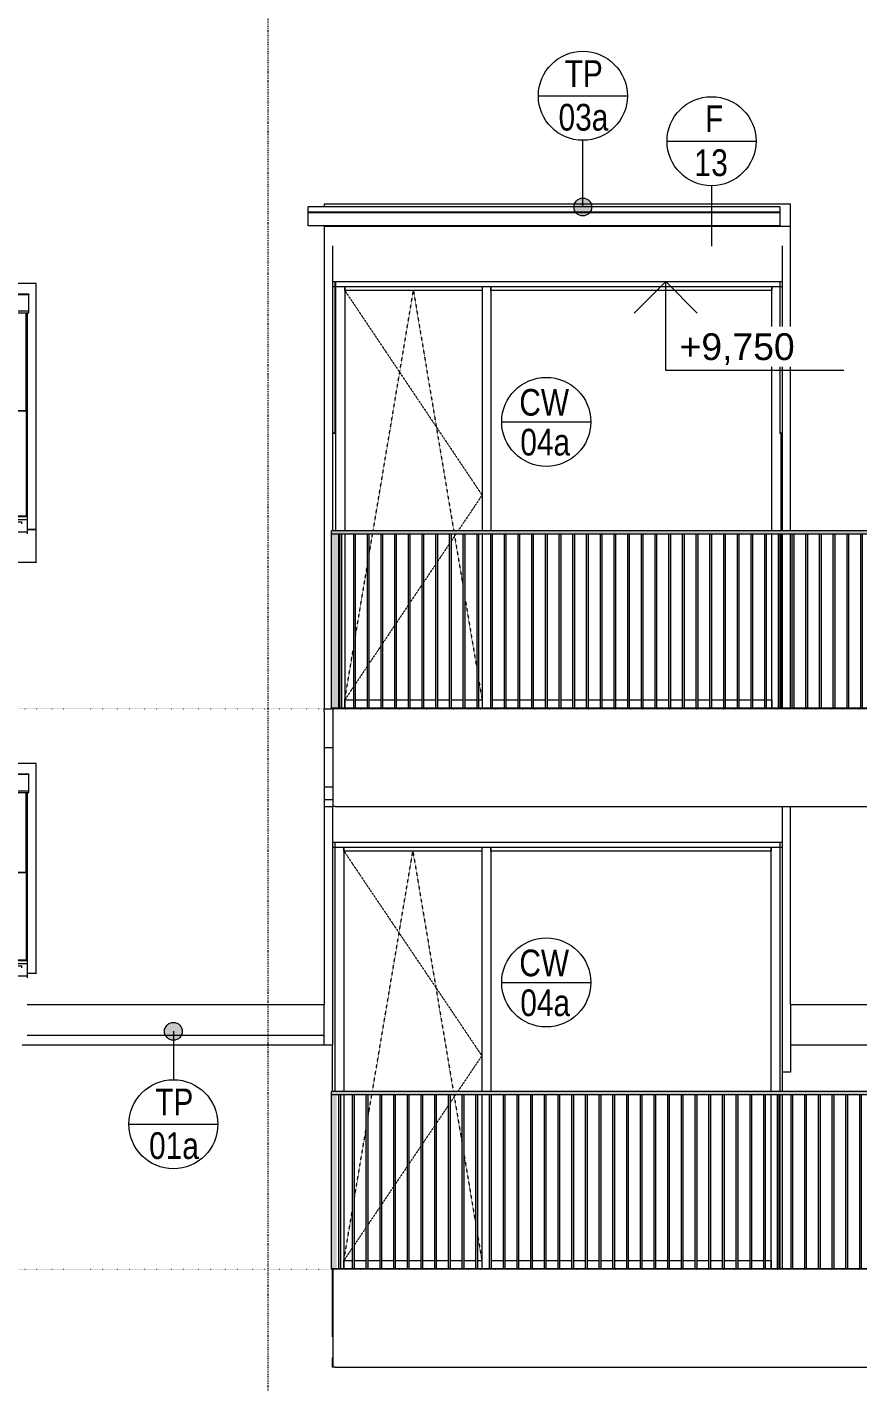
# Model space of a CAD drawing. Header units: millimetres. Extents: x -6736 to 224393, y -6260 to 72638.
# Drawn here: x 14845 to 19513, y 3567 to 11180 of the extents above; entities that cross this region are included whole.
import ezdxf

# ---------------------------------------------------------------- set-up
doc = ezdxf.new("R2010")
doc.units = ezdxf.units.MM
for name, pattern in [('HA_Dash_2mm-S1mm', [2, 1, -1]), ('HA_DashDot_10mm-S3mm', [10, 4, -3, 0, -3]), ('HA_Dot-S4mm', [4, 0, -4])]:
    doc.linetypes.add(name, pattern=pattern)
for name, color, linetype, lineweight in [('A-CLNG-____-OTLN', 9, 'Continuous', 9), ('A-DETL-____-THIN', 9, 'Continuous', 9), ('A-DOOR-____-OTLN', 9, 'Continuous', 9), ('A-FLOR-____-OTLN', 9, 'Continuous', 9), ('A-FLOR-HRAL-OTLN', 9, 'Continuous', 9), ('A-FLOR-LEVL-OTLN', 9, 'Continuous', 9), ('A-GENM-____-IDEN', 9, 'Continuous', 9), ('A-GENM-____-OTLN', 9, 'Continuous', 9), ('A-GLAZ-____-OTLN', 9, 'Continuous', 5), ('A-GLAZ-CURT-OTLN', 9, 'Continuous', 5), ('A-GLAZ-CWMG-OTLN', 9, 'Continuous', 5), ('A-ROOF-____-OTLN', 9, 'Continuous', 9), ('A-WALL-____-IDEN', 9, 'Continuous', 9), ('A-WALL-____-OTLN', 9, 'Continuous', 9), ('G-____-____-DIMS', 9, 'Continuous', 5), ('G-____-____-TEXT', 9, 'Continuous', 5), ('S-GRID-____-OTLN', 9, 'Continuous', 5)]:
    doc.layers.add(name, color=color, linetype=linetype, lineweight=lineweight)
doc.styles.add('Arial', font='arial.ttf', dxfattribs={"height": 150})
doc.styles.add('Arial_2', font='arial.ttf', dxfattribs={"width": 0.8, "height": 150})

# ---------------------------------------------------------------- blocks, each defined once
blk = doc.blocks.new('Railing - 40 x12 mm-V4-A_pohled jižní_DPS pohled')
at = {"layer": 'A-FLOR-HRAL-OTLN'}
blk.add_hatch(color=256, dxfattribs=at).paths.add_polyline_path([(12145, 4205), (12145, 5180), (12115.5, 5180), (12115.5, 4205)])
at = {"layer": 'A-FLOR-HRAL-OTLN', "color": 7}
blk.add_line((12145, 5180), (12145, 4205), dxfattribs=at)
blk = doc.blocks.new('Railing - 40 x12 mm-V2-A_pohled jižní_DPS pohled')
at = {"layer": 'A-FLOR-HRAL-OTLN'}
blk.add_hatch(color=256, dxfattribs=at).paths.add_polyline_path([(4409, 4205), (4409, 5180), (4397, 5180), (4397, 4205)])
at = {"layer": 'A-FLOR-HRAL-OTLN', "color": 7}
for p, q in [((4409, 5180), (4397, 5180)), ((4397, 5180), (4397, 4205)), ((4409, 4205), (4409, 5180)), ((4397, 4205), (4409, 4205))]:
    blk.add_line(p, q, dxfattribs=at)
blk = doc.blocks.new('Railing - 40 x12 mm-V5-A_pohled jižní_DPS pohled')
at = {"layer": 'A-FLOR-HRAL-OTLN'}
blk.add_hatch(color=256, dxfattribs=at).paths.add_polyline_path([(8484.5, 4205), (8484.5, 5180), (8455, 5180), (8455, 4205)])
at = {"layer": 'A-FLOR-HRAL-OTLN', "color": 7}
blk.add_line((8455, 4205), (8455, 5180), dxfattribs=at)
blk = doc.blocks.new('Railing - Railing-1473502-A_pohled jižní_DPS pohled')
at = {"layer": 'A-FLOR-HRAL-OTLN'}
blk.add_hatch(color=256, dxfattribs=at).paths.add_polyline_path([(20799.7, 4200), (20805, 4200), (20805, 4205), (16555, 4205), (16555, 4200), (20670.8, 4200)])
at = {"layer": 'A-FLOR-HRAL-OTLN', "color": 7}
for p, q in [((16555, 4200), (16555, 4205)), ((16555, 4205), (20805, 4205)), ((20805, 4200), (16555, 4200)), ((20805, 4200), (20805, 4205))]:
    blk.add_line(p, q, dxfattribs=at)
for name, p in [('Railing - 40 x12 mm-V5-A_pohled jižní_DPS pohled', (8100, 0)), ('Railing - 40 x12 mm-V2-A_pohled jižní_DPS pohled', (12198, 0)), ('Railing - 40 x12 mm-V2-A_pohled jižní_DPS pohled', (12275, 0)), ('Railing - 40 x12 mm-V2-A_pohled jižní_DPS pohled', (12352, 0)), ('Railing - 40 x12 mm-V2-A_pohled jižní_DPS pohled', (12429, 0)), ('Railing - 40 x12 mm-V2-A_pohled jižní_DPS pohled', (12506, 0)), ('Railing - 40 x12 mm-V2-A_pohled jižní_DPS pohled', (12583, 0)), ('Railing - 40 x12 mm-V2-A_pohled jižní_DPS pohled', (12660, 0)), ('Railing - 40 x12 mm-V2-A_pohled jižní_DPS pohled', (12737, 0)), ('Railing - 40 x12 mm-V2-A_pohled jižní_DPS pohled', (12814, 0)), ('Railing - 40 x12 mm-V2-A_pohled jižní_DPS pohled', (12891, 0)), ('Railing - 40 x12 mm-V2-A_pohled jižní_DPS pohled', (12968, 0)), ('Railing - 40 x12 mm-V2-A_pohled jižní_DPS pohled', (13045, 0)), ('Railing - 40 x12 mm-V2-A_pohled jižní_DPS pohled', (13122, 0)), ('Railing - 40 x12 mm-V2-A_pohled jižní_DPS pohled', (13199, 0)), ('Railing - 40 x12 mm-V2-A_pohled jižní_DPS pohled', (13276, 0)), ('Railing - 40 x12 mm-V2-A_pohled jižní_DPS pohled', (13353, 0)), ('Railing - 40 x12 mm-V2-A_pohled jižní_DPS pohled', (13430, 0)), ('Railing - 40 x12 mm-V2-A_pohled jižní_DPS pohled', (13507, 0)), ('Railing - 40 x12 mm-V2-A_pohled jižní_DPS pohled', (13584, 0)), ('Railing - 40 x12 mm-V2-A_pohled jižní_DPS pohled', (13661, 0)), ('Railing - 40 x12 mm-V2-A_pohled jižní_DPS pohled', (13738, 0)), ('Railing - 40 x12 mm-V2-A_pohled jižní_DPS pohled', (13815, 0)), ('Railing - 40 x12 mm-V2-A_pohled jižní_DPS pohled', (13892, 0)), ('Railing - 40 x12 mm-V2-A_pohled jižní_DPS pohled', (13969, 0)), ('Railing - 40 x12 mm-V2-A_pohled jižní_DPS pohled', (14046, 0)), ('Railing - 40 x12 mm-V2-A_pohled jižní_DPS pohled', (14123, 0)), ('Railing - 40 x12 mm-V2-A_pohled jižní_DPS pohled', (14200, 0)), ('Railing - 40 x12 mm-V2-A_pohled jižní_DPS pohled', (14277, 0)), ('Railing - 40 x12 mm-V2-A_pohled jižní_DPS pohled', (14354, 0)), ('Railing - 40 x12 mm-V2-A_pohled jižní_DPS pohled', (14431, 0)), ('Railing - 40 x12 mm-V2-A_pohled jižní_DPS pohled', (14508, 0)), ('Railing - 40 x12 mm-V2-A_pohled jižní_DPS pohled', (14585, 0)), ('Railing - 40 x12 mm-V2-A_pohled jižní_DPS pohled', (14662, 0)), ('Railing - 40 x12 mm-V2-A_pohled jižní_DPS pohled', (14739, 0)), ('Railing - 40 x12 mm-V2-A_pohled jižní_DPS pohled', (14816, 0)), ('Railing - 40 x12 mm-V2-A_pohled jižní_DPS pohled', (14893, 0)), ('Railing - 40 x12 mm-V2-A_pohled jižní_DPS pohled', (14970, 0)), ('Railing - 40 x12 mm-V2-A_pohled jižní_DPS pohled', (15047, 0)), ('Railing - 40 x12 mm-V2-A_pohled jižní_DPS pohled', (15124, 0)), ('Railing - 40 x12 mm-V2-A_pohled jižní_DPS pohled', (15201, 0)), ('Railing - 40 x12 mm-V2-A_pohled jižní_DPS pohled', (15278, 0)), ('Railing - 40 x12 mm-V2-A_pohled jižní_DPS pohled', (15355, 0)), ('Railing - 40 x12 mm-V2-A_pohled jižní_DPS pohled', (15432, 0)), ('Railing - 40 x12 mm-V2-A_pohled jižní_DPS pohled', (15509, 0)), ('Railing - 40 x12 mm-V2-A_pohled jižní_DPS pohled', (15586, 0)), ('Railing - 40 x12 mm-V2-A_pohled jižní_DPS pohled', (15663, 0)), ('Railing - 40 x12 mm-V2-A_pohled jižní_DPS pohled', (15740, 0)), ('Railing - 40 x12 mm-V2-A_pohled jižní_DPS pohled', (15817, 0)), ('Railing - 40 x12 mm-V2-A_pohled jižní_DPS pohled', (15894, 0)), ('Railing - 40 x12 mm-V2-A_pohled jižní_DPS pohled', (15971, 0)), ('Railing - 40 x12 mm-V2-A_pohled jižní_DPS pohled', (16048, 0)), ('Railing - 40 x12 mm-V2-A_pohled jižní_DPS pohled', (16125, 0)), ('Railing - 40 x12 mm-V2-A_pohled jižní_DPS pohled', (16202, 0)), ('Railing - 40 x12 mm-V2-A_pohled jižní_DPS pohled', (16279, 0)), ('Railing - 40 x12 mm-V2-A_pohled jižní_DPS pohled', (16356, 0)), ('Railing - 40 x12 mm-V4-A_pohled jižní_DPS pohled', (8660, 0))]:
    blk.add_blockref(name, p)
blk = doc.blocks.new('Top Rail Type - Top Rail_Internal_-1473526-A_pohled jižní_DPS pohled')
at = {"layer": 'A-FLOR-HRAL-OTLN'}
blk.add_hatch(color=256, dxfattribs=at).paths.add_polyline_path([(20670.8, 5180), (20805, 5180), (20805, 5200), (16555, 5200), (16555, 5180), (20412.9, 5180)])
at = {"layer": 'A-FLOR-HRAL-OTLN', "color": 7}
for p, q in [((16555, 5180), (16555, 5200)), ((20805, 5200), (16555, 5200)), ((20805, 5180), (16555, 5180)), ((20805, 5180), (20805, 5200))]:
    blk.add_line(p, q, dxfattribs=at)
blk = doc.blocks.new('Railing - 40 x12 mm-1473179-A_pohled jižní_DPS pohled')
at = {"layer": 'A-FLOR-HRAL-OTLN'}
blk.add_hatch(color=256, dxfattribs=at).paths.add_polyline_path([(4427.7, 4205), (4460, 4205), (4460, 5180), (4420, 5180), (4420, 4205)])
at = {"layer": 'A-FLOR-HRAL-OTLN', "color": 7}
for p, q in [((4420, 4205), (4420, 5180)), ((4460, 5180), (4460, 4205))]:
    blk.add_line(p, q, dxfattribs=at)
blk = doc.blocks.new('Railing - 40 x12 mm-V3-A_pohled jižní_DPS pohled')
at = {"layer": 'A-FLOR-HRAL-OTLN'}
blk.add_hatch(color=256, dxfattribs=at).paths.add_polyline_path([(690, 4205), (690, 5180), (650, 5180), (650, 4205), (689.2, 4205)])
at = {"layer": 'A-FLOR-HRAL-OTLN', "color": 7}
for p, q in [((650, 4205), (650, 5180)), ((690, 5180), (690, 4205))]:
    blk.add_line(p, q, dxfattribs=at)
blk = doc.blocks.new('Railing - Railing-1473673-A_pohled jižní_DPS pohled')
at = {"layer": 'A-FLOR-HRAL-OTLN'}
blk.add_hatch(color=256, dxfattribs=at).paths.add_polyline_path([(18350.3, 7350), (20740, 7350), (20740, 7355), (16555, 7355), (16555, 7350), (17834.7, 7350)])
at = {"layer": 'A-FLOR-HRAL-OTLN', "color": 7}
for p, q in [((16555, 7350), (16555, 7355)), ((16555, 7355), (20740, 7355)), ((20740, 7350), (16555, 7350)), ((20740, 7350), (20740, 7355))]:
    blk.add_line(p, q, dxfattribs=at)
for name, p in [('Railing - 40 x12 mm-V3-A_pohled jižní_DPS pohled', (15905, 3150)), ('Railing - 40 x12 mm-V2-A_pohled jižní_DPS pohled', (12204, 3150)), ('Railing - 40 x12 mm-V2-A_pohled jižní_DPS pohled', (12281, 3150)), ('Railing - 40 x12 mm-V2-A_pohled jižní_DPS pohled', (12358, 3150)), ('Railing - 40 x12 mm-V2-A_pohled jižní_DPS pohled', (12435, 3150)), ('Railing - 40 x12 mm-V2-A_pohled jižní_DPS pohled', (12512, 3150)), ('Railing - 40 x12 mm-V2-A_pohled jižní_DPS pohled', (12589, 3150)), ('Railing - 40 x12 mm-V2-A_pohled jižní_DPS pohled', (12666, 3150)), ('Railing - 40 x12 mm-V2-A_pohled jižní_DPS pohled', (12743, 3150)), ('Railing - 40 x12 mm-V2-A_pohled jižní_DPS pohled', (12820, 3150)), ('Railing - 40 x12 mm-V2-A_pohled jižní_DPS pohled', (12897, 3150)), ('Railing - 40 x12 mm-V2-A_pohled jižní_DPS pohled', (12974, 3150)), ('Railing - 40 x12 mm-V2-A_pohled jižní_DPS pohled', (13051, 3150)), ('Railing - 40 x12 mm-V2-A_pohled jižní_DPS pohled', (13128, 3150)), ('Railing - 40 x12 mm-V2-A_pohled jižní_DPS pohled', (13205, 3150)), ('Railing - 40 x12 mm-V2-A_pohled jižní_DPS pohled', (13282, 3150)), ('Railing - 40 x12 mm-V2-A_pohled jižní_DPS pohled', (13359, 3150)), ('Railing - 40 x12 mm-V2-A_pohled jižní_DPS pohled', (13436, 3150)), ('Railing - 40 x12 mm-V2-A_pohled jižní_DPS pohled', (13513, 3150)), ('Railing - 40 x12 mm-V2-A_pohled jižní_DPS pohled', (13590, 3150)), ('Railing - 40 x12 mm-V2-A_pohled jižní_DPS pohled', (13667, 3150)), ('Railing - 40 x12 mm-V2-A_pohled jižní_DPS pohled', (13744, 3150)), ('Railing - 40 x12 mm-V2-A_pohled jižní_DPS pohled', (13821, 3150)), ('Railing - 40 x12 mm-V2-A_pohled jižní_DPS pohled', (13898, 3150)), ('Railing - 40 x12 mm-V2-A_pohled jižní_DPS pohled', (13975, 3150)), ('Railing - 40 x12 mm-V2-A_pohled jižní_DPS pohled', (14052, 3150)), ('Railing - 40 x12 mm-V2-A_pohled jižní_DPS pohled', (14129, 3150)), ('Railing - 40 x12 mm-V2-A_pohled jižní_DPS pohled', (14206, 3150)), ('Railing - 40 x12 mm-V2-A_pohled jižní_DPS pohled', (14283, 3150)), ('Railing - 40 x12 mm-V2-A_pohled jižní_DPS pohled', (14360, 3150)), ('Railing - 40 x12 mm-V2-A_pohled jižní_DPS pohled', (14437, 3150)), ('Railing - 40 x12 mm-V2-A_pohled jižní_DPS pohled', (14514, 3150)), ('Railing - 40 x12 mm-V2-A_pohled jižní_DPS pohled', (14591, 3150)), ('Railing - 40 x12 mm-V2-A_pohled jižní_DPS pohled', (14668, 3150)), ('Railing - 40 x12 mm-V2-A_pohled jižní_DPS pohled', (14745, 3150)), ('Railing - 40 x12 mm-V2-A_pohled jižní_DPS pohled', (14822, 3150)), ('Railing - 40 x12 mm-V2-A_pohled jižní_DPS pohled', (14899, 3150)), ('Railing - 40 x12 mm-V2-A_pohled jižní_DPS pohled', (14976, 3150)), ('Railing - 40 x12 mm-V2-A_pohled jižní_DPS pohled', (15053, 3150)), ('Railing - 40 x12 mm-V2-A_pohled jižní_DPS pohled', (15130, 3150)), ('Railing - 40 x12 mm-V2-A_pohled jižní_DPS pohled', (15207, 3150)), ('Railing - 40 x12 mm-V2-A_pohled jižní_DPS pohled', (15284, 3150)), ('Railing - 40 x12 mm-V2-A_pohled jižní_DPS pohled', (15361, 3150)), ('Railing - 40 x12 mm-V2-A_pohled jižní_DPS pohled', (15438, 3150)), ('Railing - 40 x12 mm-V2-A_pohled jižní_DPS pohled', (15515, 3150)), ('Railing - 40 x12 mm-V2-A_pohled jižní_DPS pohled', (15592, 3150)), ('Railing - 40 x12 mm-V2-A_pohled jižní_DPS pohled', (15669, 3150)), ('Railing - 40 x12 mm-V2-A_pohled jižní_DPS pohled', (15746, 3150)), ('Railing - 40 x12 mm-V2-A_pohled jižní_DPS pohled', (15823, 3150)), ('Railing - 40 x12 mm-V2-A_pohled jižní_DPS pohled', (15900, 3150)), ('Railing - 40 x12 mm-V2-A_pohled jižní_DPS pohled', (15977, 3150)), ('Railing - 40 x12 mm-V2-A_pohled jižní_DPS pohled', (16054, 3150)), ('Railing - 40 x12 mm-V2-A_pohled jižní_DPS pohled', (16131, 3150)), ('Railing - 40 x12 mm-V2-A_pohled jižní_DPS pohled', (16208, 3150)), ('Railing - 40 x12 mm-V2-A_pohled jižní_DPS pohled', (16285, 3150)), ('Railing - 40 x12 mm-1473179-A_pohled jižní_DPS pohled', (16280, 3150))]:
    blk.add_blockref(name, p)
blk = doc.blocks.new('Top Rail Type - Top Rail_Internal_-1473718-A_pohled jižní_DPS pohled')
at = {"layer": 'A-FLOR-HRAL-OTLN'}
blk.add_hatch(color=256, dxfattribs=at).paths.add_polyline_path([(18866, 8330), (20740, 8330), (20740, 8350), (16555, 8350), (16555, 8330), (18350.3, 8330)])
at = {"layer": 'A-FLOR-HRAL-OTLN', "color": 7}
for p, q in [((16555, 8330), (16555, 8350)), ((20740, 8350), (16555, 8350)), ((20740, 8330), (16555, 8330)), ((20740, 8330), (20740, 8350))]:
    blk.add_line(p, q, dxfattribs=at)
blk = doc.blocks.new('Systémový panel - Sklo-1774810-A_pohled jižní_DPS pohled')
at = {"layer": 'A-GLAZ-CURT-OTLN', "color": 250}
for p, q in [((19030, 9700), (17451.3, 9700)), ((17451.3, 9700), (17451.3, 8350)), ((19030, 8350), (19030, 9700)), ((19030, 7400), (19030, 8330)), ((17460, 7400), (17525, 7400)), ((17537, 7400), (17602, 7400)), ((17614, 7400), (17679, 7400)), ((17691, 7400), (17756, 7400)), ((17768, 7400), (17833, 7400)), ((17845, 7400), (17910, 7400)), ((17922, 7400), (17987, 7400)), ((17999, 7400), (18064, 7400)), ((18076, 7400), (18141, 7400)), ((18153, 7400), (18218, 7400)), ((18230, 7400), (18295, 7400)), ((18307, 7400), (18372, 7400)), ((18384, 7400), (18449, 7400)), ((18461, 7400), (18526, 7400)), ((18538, 7400), (18603, 7400)), ((18615, 7400), (18680, 7400)), ((18692, 7400), (18757, 7400)), ((18769, 7400), (18834, 7400)), ((18846, 7400), (18911, 7400)), ((18923, 7400), (18988, 7400)), ((19000, 7400), (19030, 7400))]:
    blk.add_line(p, q, dxfattribs=at)
blk = doc.blocks.new('Obdélníková příčel - 50x70mm EXT-1774437-A_pohled jižní_DPS pohled')
at = {"layer": 'A-GLAZ-CWMG-OTLN', "color": 250}
for p, q in [((9655, 9700), (9655, 9720)), ((10426.2, 9700), (9655, 9700)), ((10426.2, 9720), (10426.2, 9700))]:
    blk.add_line(p, q, dxfattribs=at)
blk = doc.blocks.new('Obdélníková příčel - 50x70mm EXT-V11-A_pohled jižní_DPS pohled')
at = {"layer": 'A-GLAZ-CWMG-OTLN', "color": 250}
for p, q in [((17460, 7400), (17525, 7400)), ((17537, 7400), (17602, 7400)), ((17614, 7400), (17679, 7400)), ((17691, 7400), (17756, 7400)), ((17768, 7400), (17833, 7400)), ((17845, 7400), (17910, 7400)), ((17922, 7400), (17987, 7400)), ((17999, 7400), (18064, 7400)), ((18076, 7400), (18141, 7400)), ((18153, 7400), (18218, 7400)), ((18230, 7400), (18295, 7400)), ((18307, 7400), (18372, 7400)), ((18384, 7400), (18449, 7400)), ((18461, 7400), (18526, 7400)), ((18538, 7400), (18603, 7400)), ((18615, 7400), (18680, 7400)), ((18692, 7400), (18757, 7400)), ((18769, 7400), (18834, 7400)), ((18846, 7400), (18911, 7400)), ((18923, 7400), (18988, 7400)), ((19000, 7400), (19030, 7400)), ((19030, 7400), (19030, 7355))]:
    blk.add_line(p, q, dxfattribs=at)
blk = doc.blocks.new('Obdélníková příčel - 50x70mm EXT-1499828-A_pohled jižní_DPS pohled')
at = {"layer": 'A-GLAZ-CWMG-OTLN', "color": 250}
for p, q in [((9655, 9720), (9655, 8350)), ((9655, 8330), (9655, 7355))]:
    blk.add_line(p, q, dxfattribs=at)
blk = doc.blocks.new('Obdélníková příčel - 50x70mm EXT-1499829-A_pohled jižní_DPS pohled')
at = {"layer": 'A-GLAZ-CWMG-OTLN', "color": 250}
for p, q in [((12055, 8350), (12055, 9720)), ((12055, 7355), (12055, 8330))]:
    blk.add_line(p, q, dxfattribs=at)
blk = doc.blocks.new('ABMV_CW_Single_Swing_Generic - Ex_Glass_SKLOPNE-1774811-A_pohled jižní_DPS pohled')
at = {"layer": 'A-DOOR-____-OTLN', "color": 250, "linetype": 'HA_Dash_2mm-S1mm', "lineweight": 5}
for p, q in [((16630, 9700), (17401.3, 8550)), ((16789.3, 8350), (17015.6, 9700)), ((17015.6, 9700), (17242, 8350)), ((17401.3, 8550), (17267.1, 8350)), ((16767, 8217.1), (16785.9, 8330)), ((17253.7, 8330), (17229, 8293.1)), ((17245.3, 8330), (17294, 8039.8)), ((17217, 8275.2), (17152, 8178.3)), ((16690, 7757.9), (16755, 8145.5)), ((17140, 8160.4), (17075, 8063.5)), ((17063, 8045.6), (16998, 7948.7)), ((16986, 7930.8), (16921, 7833.9)), ((17306, 7968.2), (17371, 7580.5)), ((16909, 7816), (16844, 7719.1)), ((16832, 7701.2), (16767, 7604.3)), ((16630, 7400), (16678, 7686.3)), ((16755, 7586.4), (16690, 7489.5)), ((16678, 7471.6), (16630, 7400)), ((17383, 7509), (17401.3, 7400))]:
    blk.add_line(p, q, dxfattribs=at)
blk = doc.blocks.new('Obdélníková příčel - 50x70mm EXT-1774439-A_pohled jižní_DPS pohled')
at = {"layer": 'A-GLAZ-CWMG-OTLN', "color": 250}
for p, q in [((10476.2, 9700), (10476.2, 9720)), ((12055, 9700), (10476.2, 9700)), ((12055, 9720), (12055, 9700))]:
    blk.add_line(p, q, dxfattribs=at)
blk = doc.blocks.new('Obdélníková příčel - 50x70mm EXT-V12-A_pohled jižní_DPS pohled')
at = {"layer": 'A-GLAZ-CWMG-OTLN', "color": 250}
for p, q in [((16630, 7355), (16630, 7400)), ((16630, 7400), (16678, 7400)), ((16690, 7400), (16755, 7400)), ((16767, 7400), (16832, 7400)), ((16844, 7400), (16909, 7400)), ((16921, 7400), (16986, 7400)), ((16998, 7400), (17063, 7400)), ((17075, 7400), (17140, 7400)), ((17152, 7400), (17217, 7400)), ((17229, 7400), (17294, 7400)), ((17306, 7400), (17371, 7400)), ((17383, 7400), (17401.3, 7400)), ((17401.3, 7400), (17401.3, 7355))]:
    blk.add_line(p, q, dxfattribs=at)
blk = doc.blocks.new('Obdélníková příčel - 50x70mm EXT-V13-A_pohled jižní_DPS pohled')
at = {"layer": 'A-GLAZ-CWMG-OTLN', "color": 250}
for p, q in [((17401.3, 9720), (17401.3, 8350)), ((17451.3, 9720), (17451.3, 8350)), ((17401.3, 8330), (17401.3, 7355))]:
    blk.add_line(p, q, dxfattribs=at)
blk = doc.blocks.new('Systémový panel - Sklo-V18-A_pohled jižní_DPS pohled')
at = {"layer": 'A-GLAZ-CURT-OTLN', "color": 250}
for p, q in [((19025, 6550), (17450, 6550)), ((17450, 6550), (17450, 5200)), ((19025, 5200), (19025, 6550)), ((19025, 4250), (19025, 5180)), ((17454, 4250), (17519, 4250)), ((17531, 4250), (17596, 4250)), ((17608, 4250), (17673, 4250)), ((17685, 4250), (17750, 4250)), ((17762, 4250), (17827, 4250)), ((17839, 4250), (17904, 4250)), ((17916, 4250), (17981, 4250)), ((17993, 4250), (18058, 4250)), ((18070, 4250), (18135, 4250)), ((18147, 4250), (18212, 4250)), ((18224, 4250), (18289, 4250)), ((18301, 4250), (18366, 4250)), ((18378, 4250), (18443, 4250)), ((18455, 4250), (18520, 4250)), ((18532, 4250), (18597, 4250)), ((18609, 4250), (18674, 4250)), ((18686, 4250), (18751, 4250)), ((18763, 4250), (18828, 4250)), ((18840, 4250), (18905, 4250)), ((18917, 4250), (18982, 4250)), ((18994, 4250), (19025, 4250))]:
    blk.add_line(p, q, dxfattribs=at)
blk = doc.blocks.new('Obdélníková příčel - 50x70mm EXT-1499822-A_pohled jižní_DPS pohled')
at = {"layer": 'A-GLAZ-CWMG-OTLN', "color": 250}
for p, q in [((1980, 6550), (1980, 6570)), ((2755, 6550), (1980, 6550)), ((2755, 6570), (2755, 6550))]:
    blk.add_line(p, q, dxfattribs=at)
blk = doc.blocks.new('Obdélníková příčel - 50x70mm EXT-V19-A_pohled jižní_DPS pohled')
at = {"layer": 'A-GLAZ-CWMG-OTLN', "color": 250}
for p, q in [((17454, 4250), (17519, 4250)), ((17531, 4250), (17596, 4250)), ((17608, 4250), (17673, 4250)), ((17685, 4250), (17750, 4250)), ((17762, 4250), (17827, 4250)), ((17839, 4250), (17904, 4250)), ((17916, 4250), (17981, 4250)), ((17993, 4250), (18058, 4250)), ((18070, 4250), (18135, 4250)), ((18147, 4250), (18212, 4250)), ((18224, 4250), (18289, 4250)), ((18301, 4250), (18366, 4250)), ((18378, 4250), (18443, 4250)), ((18455, 4250), (18520, 4250)), ((18532, 4250), (18597, 4250)), ((18609, 4250), (18674, 4250)), ((18686, 4250), (18751, 4250)), ((18763, 4250), (18828, 4250)), ((18840, 4250), (18905, 4250)), ((18917, 4250), (18982, 4250)), ((18994, 4250), (19025, 4250)), ((19025, 4250), (19025, 4205))]:
    blk.add_line(p, q, dxfattribs=at)
blk = doc.blocks.new('ABMV_CW_Single_Swing_Generic - Ex_Glass_SKLOPNE-V20-A_pohled jižní_DPS pohled')
at = {"layer": 'A-DOOR-____-OTLN', "color": 250, "linetype": 'HA_Dash_2mm-S1mm', "lineweight": 5}
for p, q in [((16625, 6550), (17400, 5400)), ((16785.1, 5200), (17012.5, 6550)), ((17012.5, 6550), (17239.9, 5200)), ((17400, 5400), (17265.2, 5200)), ((16761, 5057.2), (16781.7, 5180)), ((17251.7, 5180), (17223, 5137.4)), ((17243.3, 5180), (17288, 4914.8)), ((17211, 5119.5), (17146, 5023.1)), ((16684, 4600.2), (16749, 4986)), ((17134, 5005.3), (17069, 4908.8)), ((17057, 4891), (16992, 4794.6)), ((17300, 4843.5), (17365, 4457.7)), ((16980, 4776.8), (16915, 4680.3)), ((16903, 4662.5), (16838, 4566.1)), ((16625, 4250), (16672, 4529)), ((16826, 4548.3), (16761, 4451.8)), ((16749, 4434), (16684, 4337.5)), ((17377, 4386.5), (17400, 4250)), ((16672, 4319.7), (16625, 4250))]:
    blk.add_line(p, q, dxfattribs=at)
blk = doc.blocks.new('Obdélníková příčel - 50x70mm EXT-1499865-A_pohled jižní_DPS pohled')
at = {"layer": 'A-GLAZ-CWMG-OTLN', "color": 250}
for p, q in [((2805, 6550), (2805, 6570)), ((4380, 6550), (2805, 6550)), ((4380, 6570), (4380, 6550))]:
    blk.add_line(p, q, dxfattribs=at)
blk = doc.blocks.new('Obdélníková příčel - 50x70mm EXT-V21-A_pohled jižní_DPS pohled')
at = {"layer": 'A-GLAZ-CWMG-OTLN', "color": 250}
for p, q in [((16625, 4205), (16625, 4250)), ((16625, 4250), (16672, 4250)), ((16684, 4250), (16749, 4250)), ((16761, 4250), (16826, 4250)), ((16838, 4250), (16903, 4250)), ((16915, 4250), (16980, 4250)), ((16992, 4250), (17057, 4250)), ((17069, 4250), (17134, 4250)), ((17146, 4250), (17211, 4250)), ((17223, 4250), (17288, 4250)), ((17300, 4250), (17365, 4250)), ((17377, 4250), (17400, 4250)), ((17400, 4250), (17400, 4205))]:
    blk.add_line(p, q, dxfattribs=at)
blk = doc.blocks.new('Roof-Windows_VELUX_GLL_1061 - PK08-1836255-A_pohled jižní_DPS pohled')
at = {"layer": 'A-GLAZ-____-OTLN', "color": 250}
for p, q in [((14896, 9738.9), (13854, 9738.9)), ((13854, 9738.9), (13854, 8357.3)), ((13895.9, 9676.3), (13895.9, 9679.5)), ((14854.1, 9679.5), (13895.9, 9679.5)), ((14854.1, 9676.3), (13895.9, 9676.3)), ((13895.9, 9676.3), (13895.9, 9583.4)), ((14854.1, 9679.5), (14854.1, 9676.3)), ((14854.1, 9583.4), (14854.1, 9676.3)), ((14896, 8357.3), (14896, 9738.9)), ((14854.1, 9583.4), (13895.9, 9583.4)), ((13895.9, 9583.4), (13895.9, 9575.2)), ((13895.9, 9575.2), (14854.1, 9575.2)), ((13904, 9575.2), (13904, 8446)), ((13910.4, 9574.5), (13910.4, 9024.5)), ((13993.6, 9033.9), (14370.2, 9575.2)), ((13993.6, 9024.5), (13993.6, 9574.5)), ((14756.4, 9033.9), (14379.8, 9575.2)), ((14756.4, 9574.5), (14756.4, 9024.5)), ((14839.6, 9024.5), (14839.6, 9574.5)), ((14846, 9575.2), (14846, 8446)), ((14854.1, 9575.2), (14854.1, 9583.4)), ((13910.4, 9024.5), (13993.6, 9024.5)), ((13910.4, 8431.1), (13910.4, 9024.5)), ((13993.6, 9024.5), (13910.4, 9024.5)), ((13993.6, 8431.1), (13993.6, 9024.5)), ((14363.2, 8446), (13993.6, 8992.7)), ((14386.8, 8446), (14756.4, 8992.7)), ((14756.4, 9024.5), (14839.6, 9024.5)), ((14756.4, 9024.5), (14756.4, 8431.1)), ((14839.6, 9024.5), (14756.4, 9024.5)), ((14839.6, 9024.5), (14839.6, 8431.1)), ((13904, 8434.6), (13904, 8446)), ((13910.4, 8446), (13904, 8446)), ((13904, 8427.2), (13904, 8434.6)), ((13904, 8410.9), (13904, 8427.2)), ((14846, 8427.2), (13904, 8427.2)), ((13904, 8401.8), (13904, 8410.9)), ((14846, 8410.9), (13904, 8410.9)), ((13904, 8401.8), (13904, 8388.1)), ((13904, 8346.6), (13904, 8388.4)), ((13993.6, 8431.1), (13910.4, 8431.1)), ((13993.6, 8430.6), (13910.4, 8430.6)), ((13937, 8401.8), (13937, 8388.1)), ((13937, 8399.8), (14813, 8399.8)), ((14756.4, 8446), (13993.6, 8446)), ((14839.6, 8431.1), (14756.4, 8431.1)), ((14839.6, 8430.6), (14756.4, 8430.6)), ((14813, 8401.8), (14813, 8388.1)), ((14846, 8446), (14839.6, 8446)), ((14846, 8446), (14846, 8434.6)), ((14846, 8434.6), (14846, 8427.2)), ((14846, 8427.2), (14846, 8410.9)), ((14846, 8410.9), (14846, 8401.8)), ((14846, 8401.8), (14846, 8388.1)), ((14846, 8388.4), (14846, 8346.6)), ((13854, 8357.3), (13904, 8357.3)), ((13904, 8357.3), (13854, 8357.3)), ((13854, 8357.3), (13854, 8172.9)), ((13904, 8343.3), (13904, 8346.6)), ((13904, 8333.1), (13904, 8343.5)), ((13904, 8343.3), (14846, 8343.3)), ((14846, 8357.3), (14896, 8357.3)), ((14896, 8357.3), (14846, 8357.3)), ((14846, 8346.6), (14846, 8343.3)), ((14846, 8343.5), (14846, 8333.1)), ((14896, 8172.9), (14896, 8357.3)), ((13854, 8172.9), (14896, 8172.9)), ((13854, 8171), (13854, 8172.9)), ((14896, 8171), (13854, 8171)), ((14896, 8172.9), (14896, 8171))]:
    blk.add_line(p, q, dxfattribs=at)
blk = doc.blocks.new('HA_GM_Gutter_Balcony - HA_GM_Gutter_Facade TP03-1709745-A_pohled jižní_DPS pohled')
at = {"layer": 'A-GENM-____-OTLN', "color": 7}
for p, q in [((16425, 10139.3), (16425, 10169.1)), ((19075, 10169.1), (16425, 10169.1)), ((16425, 10136.8), (16425, 10139.3)), ((19075, 10139.3), (16425, 10139.3)), ((16425, 10064.1), (16425, 10136.8)), ((19075, 10136.8), (16425, 10136.8)), ((19075, 10169.1), (19075, 10139.3)), ((19075, 10139.3), (19075, 10136.8)), ((19075, 10136.8), (19075, 10064.1)), ((19075, 10064.1), (16425, 10064.1))]:
    blk.add_line(p, q, dxfattribs=at)
blk = doc.blocks.new('Roof-Windows_VELUX_GLL_1061 - PK06-1841059-A_pohled jižní_DPS pohled')
at = {"layer": 'A-GLAZ-____-OTLN', "color": 250}
for p, q in [((14896, 7042.2), (13854, 7042.2)), ((13854, 7042.2), (13854, 5863.5)), ((14896, 5863.5), (14896, 7042.2)), ((13895.9, 6979.6), (13895.9, 6982.7)), ((14854.1, 6982.7), (13895.9, 6982.7)), ((14854.1, 6979.6), (13895.9, 6979.6)), ((13895.9, 6979.6), (13895.9, 6886.7)), ((14854.1, 6982.7), (14854.1, 6979.6)), ((14854.1, 6886.7), (14854.1, 6979.6)), ((14854.1, 6886.7), (13895.9, 6886.7)), ((13895.9, 6886.7), (13895.9, 6878.5)), ((13895.9, 6878.5), (14854.1, 6878.5)), ((13904, 6878.5), (13904, 5952.2)), ((13910.4, 6877.8), (13910.4, 6429.3)), ((13993.6, 6435), (14369.2, 6878.5)), ((13993.6, 6429.3), (13993.6, 6877.8)), ((14756.4, 6435), (14380.8, 6878.5)), ((14756.4, 6877.8), (14756.4, 6429.3)), ((14839.6, 6429.3), (14839.6, 6877.8)), ((14846, 6878.5), (14846, 5952.2)), ((14854.1, 6878.5), (14854.1, 6886.7)), ((13910.4, 6429.3), (13993.6, 6429.3)), ((13910.4, 5937.3), (13910.4, 6429.3)), ((13993.6, 6429.3), (13910.4, 6429.3)), ((13993.6, 5937.3), (13993.6, 6429.3)), ((14360.7, 5952.2), (13993.6, 6401.1)), ((14389.3, 5952.2), (14756.4, 6401.1)), ((14756.4, 6429.3), (14839.6, 6429.3)), ((14756.4, 6429.3), (14756.4, 5937.3)), ((14839.6, 6429.3), (14756.4, 6429.3)), ((14839.6, 6429.3), (14839.6, 5937.3)), ((13904, 5940.8), (13904, 5952.2)), ((13910.4, 5952.2), (13904, 5952.2)), ((13904, 5933.4), (13904, 5940.8)), ((14756.4, 5952.2), (13993.6, 5952.2)), ((14846, 5952.2), (14839.6, 5952.2)), ((14846, 5952.2), (14846, 5940.8)), ((14846, 5940.8), (14846, 5933.4)), ((13854, 5863.5), (13904, 5863.5)), ((13854, 5861.6), (13854, 5863.5)), ((13904, 5861.6), (13854, 5861.6)), ((13904, 5917.1), (13904, 5933.4)), ((14846, 5933.4), (13904, 5933.4)), ((13904, 5908), (13904, 5917.1)), ((14846, 5917.1), (13904, 5917.1)), ((13904, 5908), (13904, 5894.3)), ((13904, 5852.8), (13904, 5894.5)), ((13993.6, 5937.3), (13910.4, 5937.3)), ((13993.6, 5936.8), (13910.4, 5936.8)), ((13937, 5908), (13937, 5894.3)), ((13937, 5906), (14813, 5906)), ((14839.6, 5937.3), (14756.4, 5937.3)), ((14839.6, 5936.8), (14756.4, 5936.8)), ((14813, 5908), (14813, 5894.3)), ((14846, 5933.4), (14846, 5917.1)), ((14846, 5917.1), (14846, 5908)), ((14846, 5908), (14846, 5894.3)), ((14846, 5894.5), (14846, 5852.8)), ((14846, 5863.5), (14896, 5863.5)), ((14896, 5861.6), (14846, 5861.6)), ((14896, 5863.5), (14896, 5861.6)), ((13904, 5849.5), (13904, 5852.8)), ((13904, 5837.8), (13904, 5849.6)), ((13904, 5849.5), (14846, 5849.5)), ((14846, 5852.8), (14846, 5849.5)), ((14846, 5849.6), (14846, 5837.8))]:
    blk.add_line(p, q, dxfattribs=at)
blk = doc.blocks.new('TB_Porotherm KPVarioUNI_3000mm - TB_Porotherm KPVarioUNI_3000mm-V25-A_pohled jižní_DPS pohled')
at = {"layer": 'A-GENM-____-OTLN', "color": 7}
blk.add_line((19090, 9720), (16560, 9720), dxfattribs=at)
blk = doc.blocks.new('TB_Porotherm KPVarioUNI_3000mm - TB_Porotherm KPVarioUNI_3000mm-V27-A_pohled jižní_DPS pohled')
at = {"layer": 'A-GENM-____-OTLN', "color": 7}
for p, q in [((16515, 6840), (16565, 6840)), ((19090, 6570), (16560, 6570))]:
    blk.add_line(p, q, dxfattribs=at)
blk = doc.blocks.new('185-01_OBJEKT A_Central_rvt-1-A_pohled jižní_DPS pohled')
at = {"layer": 'A-CLNG-____-OTLN', "color": 7}
for p, q in [((16558.5, 3702), (16565, 3702)), ((16558.5, 3702), (16558.5, 3650)), ((16565, 3650), (16558.5, 3650))]:
    blk.add_line(p, q, dxfattribs=at)
at = {"layer": 'A-FLOR-____-OTLN', "color": 7}
for p, q in [((16515, 7350), (16555, 7350)), ((16515, 7334.3), (16515, 7350)), ((16565, 7130), (16515, 7130)), ((16565, 4070), (16560, 4070)), ((16560, 3850), (16565, 3850))]:
    blk.add_line(p, q, dxfattribs=at)
at = {"layer": 'A-ROOF-____-OTLN', "color": 7}
for p, q in [((16515, 10185.7), (16515, 10169.1)), ((19135, 10185.7), (16515, 10185.7)), ((19135, 8350), (19135, 10185.7)), ((16515, 10064.1), (16515, 7350)), ((16575, 8898.5), (16575, 9750)), ((19075, 9750), (19075, 8898.5)), ((16560, 8898.5), (16575, 8898.5)), ((19075, 8898.5), (19090, 8898.5)), ((19135, 7355), (19135, 8330)), ((16515, 7334.3), (16515, 5688)), ((19135, 5688), (19135, 6800)), ((14845, 5688), (16515, 5688)), ((19135, 5688), (21755, 5688)), ((14845, 5515), (16515, 5515))]:
    blk.add_line(p, q, dxfattribs=at)
at = {"layer": 'A-WALL-____-OTLN', "color": 7}
for p, q in [((19135, 10060), (16515, 10060)), ((16560, 9950), (16560, 8350)), ((19090, 8350), (19090, 9950)), ((16560, 9750), (19090, 9750)), ((16575, 9750), (16575, 8898.5)), ((16580, 8350), (16580, 9750)), ((16575, 8898.5), (16560, 8898.5)), ((19080, 8898.5), (19080, 8350)), ((19090, 8898.5), (19080, 8898.5)), ((19080, 8330), (19080, 7355)), ((19090, 7355), (19090, 8330)), ((16565, 6800), (16565, 7350)), ((16565, 6910), (16515, 6910)), ((16515, 6800), (16560, 6800)), ((16565, 6800), (16560, 6800)), ((16560, 6800), (16560, 5459.2)), ((16575, 6800), (16565, 6800)), ((16575, 6800), (20730, 6800)), ((19090, 5308), (19090, 6800)), ((16560, 6600), (19090, 6600)), ((16575, 5200), (16575, 6600)), ((19075, 6600), (19075, 5200)), ((16515, 5459.2), (16515, 5688)), ((19135, 5688), (19135, 5459.2)), ((14845, 5515), (16515, 5515)), ((16560, 5459.2), (14817.9, 5459.2)), ((16560, 5200), (16560, 5459.2)), ((21787.6, 5459.2), (19135, 5459.2)), ((19135, 5459.2), (19135, 5308)), ((19090, 5200), (19090, 5308)), ((19135, 5308), (19090, 5308)), ((19075, 5180), (19075, 4205)), ((19090, 4205), (19090, 5180)), ((16560, 3820), (16560, 4200)), ((16565, 3650), (16565, 4200)), ((16565, 3820), (16560, 3820)), ((16575, 3650), (16565, 3650)), ((16575, 3650), (20795.7, 3650))]:
    blk.add_line(p, q, dxfattribs=at)
at = {"layer": 'A-DOOR-____-OTLN', "lineweight": 9}
for name in ['ABMV_CW_Single_Swing_Generic - Ex_Glass_SKLOPNE-1774811-A_pohled jižní_DPS pohled', 'ABMV_CW_Single_Swing_Generic - Ex_Glass_SKLOPNE-V20-A_pohled jižní_DPS pohled']:
    blk.add_blockref(name, (0, 0), dxfattribs=at)
at = {"layer": 'A-FLOR-HRAL-OTLN', "lineweight": 9}
for name in ['Top Rail Type - Top Rail_Internal_-1473718-A_pohled jižní_DPS pohled', 'Railing - Railing-1473673-A_pohled jižní_DPS pohled', 'Top Rail Type - Top Rail_Internal_-1473526-A_pohled jižní_DPS pohled', 'Railing - Railing-1473502-A_pohled jižní_DPS pohled']:
    blk.add_blockref(name, (0, 0), dxfattribs=at)
at = {"layer": 'A-GENM-____-OTLN', "lineweight": 9}
for name in ['HA_GM_Gutter_Balcony - HA_GM_Gutter_Facade TP03-1709745-A_pohled jižní_DPS pohled', 'TB_Porotherm KPVarioUNI_3000mm - TB_Porotherm KPVarioUNI_3000mm-V25-A_pohled jižní_DPS pohled', 'TB_Porotherm KPVarioUNI_3000mm - TB_Porotherm KPVarioUNI_3000mm-V27-A_pohled jižní_DPS pohled']:
    blk.add_blockref(name, (0, 0), dxfattribs=at)
at = {"layer": 'A-GLAZ-____-OTLN', "lineweight": 9}
for name in ['Roof-Windows_VELUX_GLL_1061 - PK08-1836255-A_pohled jižní_DPS pohled', 'Roof-Windows_VELUX_GLL_1061 - PK06-1841059-A_pohled jižní_DPS pohled']:
    blk.add_blockref(name, (0, 0), dxfattribs=at)
at = {"layer": 'A-GLAZ-CURT-OTLN', "lineweight": 9}
for name in ['Systémový panel - Sklo-1774810-A_pohled jižní_DPS pohled', 'Systémový panel - Sklo-V18-A_pohled jižní_DPS pohled']:
    blk.add_blockref(name, (0, 0), dxfattribs=at)
at = {"layer": 'A-GLAZ-CWMG-OTLN', "lineweight": 9}
for name, p in [('Obdélníková příčel - 50x70mm EXT-1774437-A_pohled jižní_DPS pohled', (6975, 0)), ('Obdélníková příčel - 50x70mm EXT-1499828-A_pohled jižní_DPS pohled', (6975, 0)), ('Obdélníková příčel - 50x70mm EXT-V13-A_pohled jižní_DPS pohled', (0, 0)), ('Obdélníková příčel - 50x70mm EXT-1774439-A_pohled jižní_DPS pohled', (6975, 0)), ('Obdélníková příčel - 50x70mm EXT-1499829-A_pohled jižní_DPS pohled', (6975, 0)), ('Obdélníková příčel - 50x70mm EXT-V12-A_pohled jižní_DPS pohled', (0, 0)), ('Obdélníková příčel - 50x70mm EXT-V11-A_pohled jižní_DPS pohled', (0, 0)), ('Obdélníková příčel - 50x70mm EXT-1499822-A_pohled jižní_DPS pohled', (14645, 0)), ('Obdélníková příčel - 50x70mm EXT-1499828-A_pohled jižní_DPS pohled', (6970, -3150)), ('Obdélníková příčel - 50x70mm EXT-V13-A_pohled jižní_DPS pohled', (-1.3, -3150)), ('Obdélníková příčel - 50x70mm EXT-1499865-A_pohled jižní_DPS pohled', (14645, 0)), ('Obdélníková příčel - 50x70mm EXT-1499829-A_pohled jižní_DPS pohled', (6970, -3150)), ('Obdélníková příčel - 50x70mm EXT-V21-A_pohled jižní_DPS pohled', (0, 0)), ('Obdélníková příčel - 50x70mm EXT-V19-A_pohled jižní_DPS pohled', (0, 0))]:
    blk.add_blockref(name, p, dxfattribs=at)
blk = doc.blocks.new('HA_TAG_GM_Products - Generic-588599-A_pohled jižní_DPS pohled')
at = {"layer": 'A-GENM-____-IDEN'}
blk.add_line((10117.5, 10793.7), (10617.5, 10793.7), dxfattribs=at)
blk.add_circle((10367.5, 10793.7), 250, dxfattribs=at)
blk = doc.blocks.new('Spot Elevations - Flipped-794089-A_pohled jižní_DPS pohled')
at = {"layer": 'G-____-____-DIMS', "lineweight": 9}
for p, q in [((18256.4, 9573.2), (18433.1, 9750)), ((18433.1, 9750), (18609.9, 9573.2)), ((18433.1, 9250), (18433.1, 9750)), ((19433.1, 9250), (18433.1, 9250))]:
    blk.add_line(p, q, dxfattribs=at)
blk = doc.blocks.new('HA_TAG_cWA - Default-922888-A_pohled jižní_DPS pohled')
at = {"layer": 'A-WALL-____-IDEN'}
blk.add_line((2878, 5811.8), (3378, 5811.8), dxfattribs=at)
blk.add_circle((3128, 5811.8), 250, dxfattribs=at)

msp = doc.modelspace()

# ---------------------------------------------------------------- hatches: boundary and pattern name
at = {"layer": 'A-GENM-____-IDEN'}
h = msp.add_hatch(color=256, dxfattribs=at)
edge = h.paths.add_edge_path()
edge.add_arc((17967.5, 10169.1), 50, 0, 360)
h = msp.add_hatch(color=256, dxfattribs=at)
edge = h.paths.add_edge_path()
edge.add_arc((15666.9, 5537.3), 50, 0, 360)

# ---------------------------------------------------------------- linework, layer by layer
at = {"layer": 'A-DETL-____-THIN'}
for p, q in [((18440.5, 10538.8), (18940.5, 10538.8)), ((18690.5, 10288.8), (18690.5, 9948.8))]:
    msp.add_line(p, q, dxfattribs=at)
msp.add_circle((18690.5, 10538.8), 250, dxfattribs=at)
at = {"layer": 'A-FLOR-LEVL-OTLN', "linetype": 'HA_Dot-S4mm', "lineweight": 5}
for p, q in [((-4080.2, 7350), (29159.8, 7350)), ((-4080.2, 4200), (29159.8, 4200))]:
    msp.add_line(p, q, dxfattribs=at)
at = {"layer": 'A-GENM-____-IDEN'}
for p, q in [((17967.5, 10169.1), (17967.5, 10543.7)), ((15666.9, 5537.3), (15666.9, 5265.2))]:
    msp.add_line(p, q, dxfattribs=at)
for centre in [(17967.5, 10169.1), (15666.9, 5537.3)]:
    msp.add_circle(centre, 50, dxfattribs=at)
at = {"layer": 'S-GRID-____-OTLN', "linetype": 'HA_DashDot_10mm-S3mm', "lineweight": 9}
msp.add_line((16200, -3059.8), (16200, 14688), dxfattribs=at)

# ---------------------------------------------------------------- block references
at = {"lineweight": 5}
msp.add_blockref('185-01_OBJEKT A_Central_rvt-1-A_pohled jižní_DPS pohled', (0, 0), dxfattribs=at)
at = {"layer": 'A-GENM-____-IDEN'}
for p in [(7600, 0), (5299.4, -5778.5)]:
    msp.add_blockref('HA_TAG_GM_Products - Generic-588599-A_pohled jižní_DPS pohled', p, dxfattribs=at)
at = {"layer": 'A-WALL-____-IDEN'}
for p in [(14633.8, 3150), (14633.8, 0)]:
    msp.add_blockref('HA_TAG_cWA - Default-922888-A_pohled jižní_DPS pohled', p, dxfattribs=at)
at = {"layer": 'G-____-____-DIMS', "lineweight": 9}
msp.add_blockref('Spot Elevations - Flipped-794089-A_pohled jižní_DPS pohled', (0, 0), dxfattribs=at)

# ---------------------------------------------------------------- texts
at = {"layer": 'A-GENM-____-IDEN', "lineweight": 5, "char_height": 150, "attachment_point": 1, "style": 'Arial_2'}
for s, insert, width in [('TP', (17865.5, 10993.9), 256.54), ('03a', (17831.1, 10748.4), 339.915), ('TP', (15564.8, 5215.5), 256.54), ('01a', (15530.4, 4970), 339.915)]:
    msp.add_mtext(s, dxfattribs=dict(at, insert=insert, width=width))
at = {"layer": 'A-WALL-____-IDEN', "lineweight": 5, "char_height": 150, "attachment_point": 1, "style": 'Arial_2'}
for s, insert, width in [('CW', (17610.7, 9146.5), 352.742), ('04a', (17616.3, 8922.8), 339.915), ('CW', (17610.7, 5996.5), 352.742), ('04a', (17616.3, 5772.8), 339.915)]:
    msp.add_mtext(s, dxfattribs=dict(at, insert=insert, width=width))
at = {"layer": 'G-____-____-TEXT', "color": 7, "lineweight": 9, "char_height": 150, "attachment_point": 1, "style": 'Arial_2'}
for s, insert, width in [('\\fArial|b0|i0|c254|p34|;\\W.8;F', (18654.2, 10739.8), 128.27), ('\\fArial|b0|i0|c254|p34|;\\W.8;1', (18593.6, 10492.8), 115.443), ('\\fArial|b0|i0|c254|p34|;\\W.8;3', (18688.9, 10492.8), 115.443)]:
    msp.add_mtext(s, dxfattribs=dict(at, insert=insert, width=width))

# ---------------------------------------------------------------- next in the draw order: texts
at = {"layer": 'G-____-____-DIMS', "lineweight": 9, "insert": (18511, 9459.3), "char_height": 150, "width": 773.133, "attachment_point": 1, "line_spacing_factor": 0.941778, "style": 'Arial', "bg_fill": 3, "box_fill_scale": 1.25, "bg_fill_color": 256, "bg_fill_true_color": 13158600, "bg_fill_transparency": 0}
msp.add_mtext('+9,750', dxfattribs=at)

doc.saveas('drawing.dxf')
